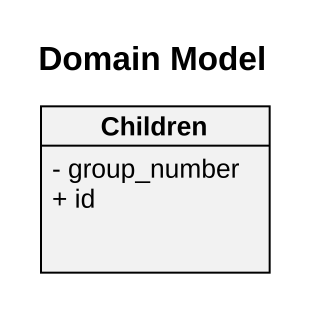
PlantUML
@startuml
title Domain Model
hide circle
hide empty members
skinparam classAttributeIconSize 0
class Children {
  - group_number
  + id
}
@enduml
